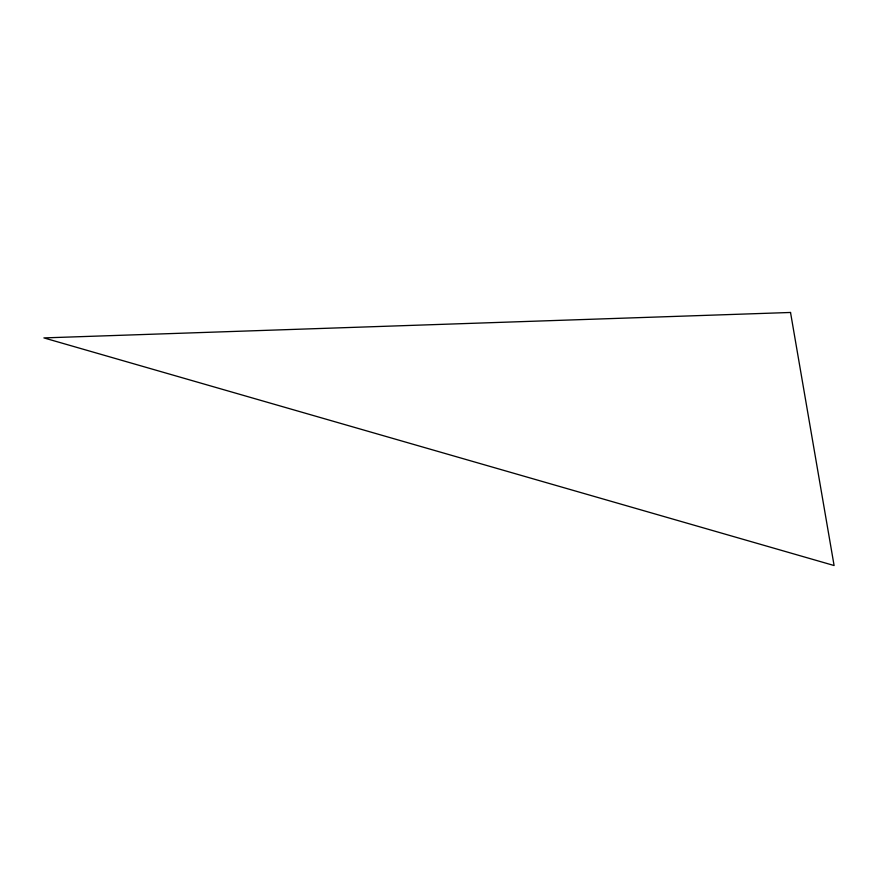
<?xml version="1.0" encoding="UTF-8"?>
<svg xmlns="http://www.w3.org/2000/svg" width="878" height="878" viewBox="0 0 878 878"><rect width="100%" height="100%" fill="white"/><g stroke="black" fill="none" stroke-linecap="round" stroke-linejoin="round"><path stroke-width="1.32" d="M790.529 312.469L43.9 337.909L834.1 565.531L790.529 312.469"/></g></svg>
